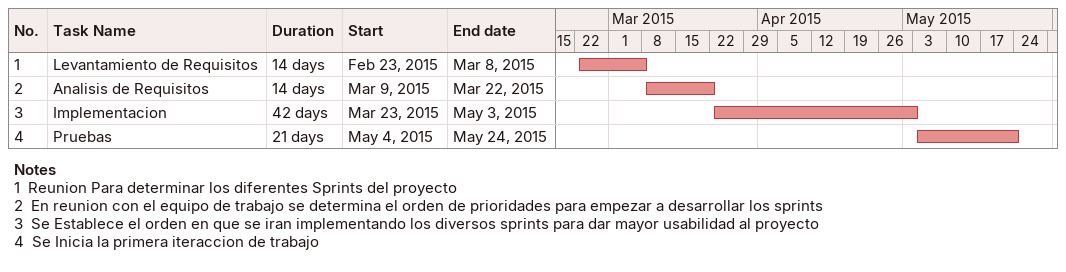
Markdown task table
| ID | Task | Duration | Start | Finish |
|---|---|---|---|---|
| 1 | Levantamiento de Requisitos | 14d | 2015-02-23 | 2015-03-08 |
| 2 | Analisis de Requisitos | 14d | 2015-03-09 | 2015-03-22 |
| 3 | Implementacion | 42d | 2015-03-23 | 2015-05-03 |
| 4 | Pruebas | 21d | 2015-05-04 | 2015-05-24 |

Notes
- 1: Reunion Para determinar los diferentes Sprints del proyecto
- 2: En reunion con el equipo de trabajo se determina el orden de prioridades para empezar a desarrollar los sprints
- 3: Se Establece el orden en que se iran implementando los diversos sprints para dar mayor usabilidad al proyecto
- 4: Se Inicia la primera iteraccion de trabajo
